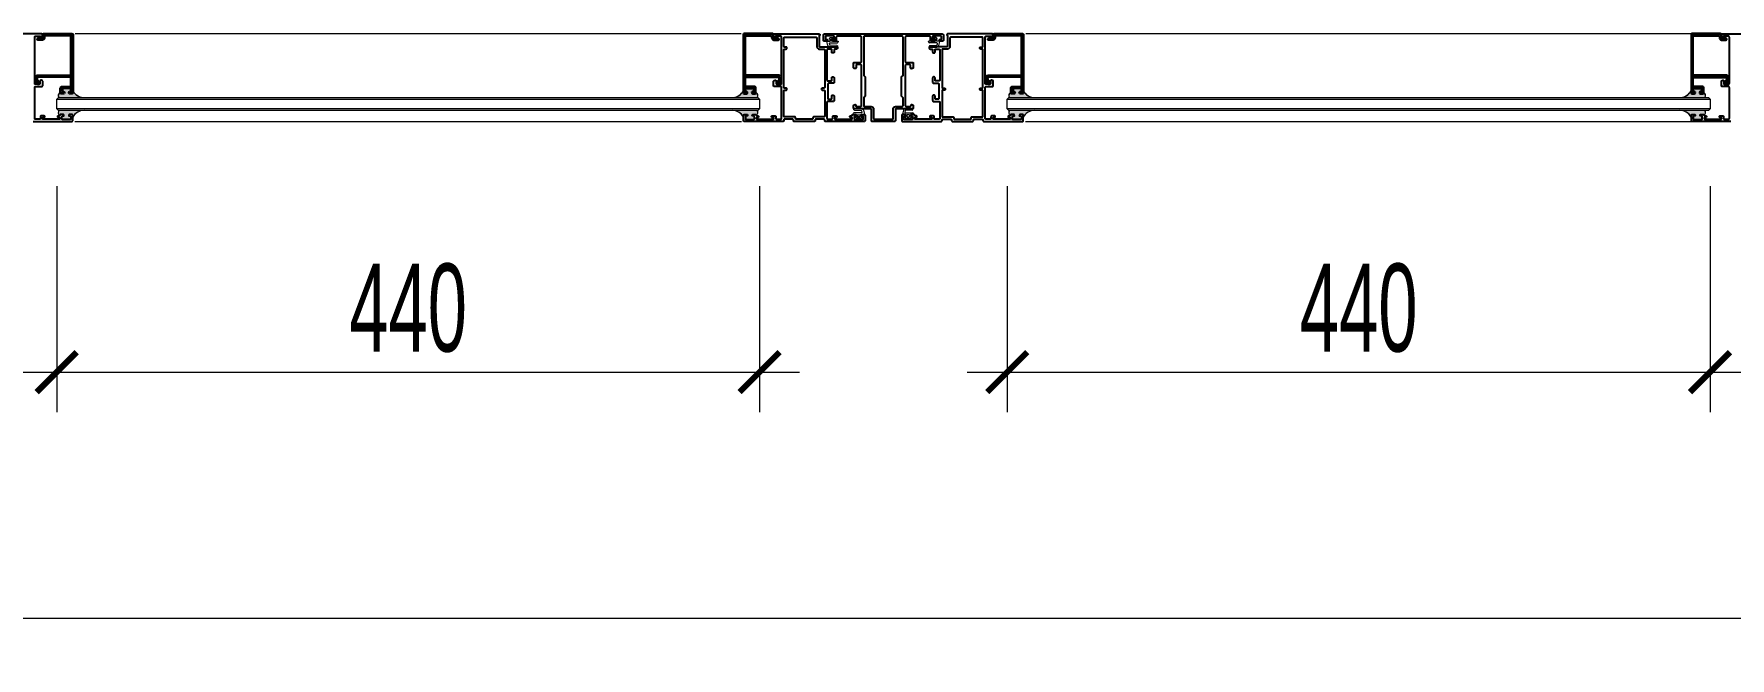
# Model space of a CAD drawing. Header units: millimetres. Extents: x 1336014 to 2939047, y -333549 to -60566.
# Drawn here: x 1458637 to 1459698, y -217926 to -217535 of the extents above; entities that cross this region are included whole.
import ezdxf

# ---------------------------------------------------------------- set-up
doc = ezdxf.new("R2010")
doc.units = ezdxf.units.MM
doc.header["$MEASUREMENT"] = 0
doc.linetypes.add('HIDDEN', pattern=[0.375, 0.25, -0.125])
for name, color, linetype, lineweight in [('01.Cut', 255, 'Continuous', 35), ('08.Dim', 156, 'Continuous', 15), ('KT KHUNG BAO', 96, 'Continuous', 9), ('kính', 54, 'Continuous', 9), ('Ron', 15, 'Continuous', 9), ('silicon', 211, 'Continuous', 9), ('Đường gióng', 251, 'Continuous', 9)]:
    doc.layers.add(name, color=color, linetype=linetype, lineweight=lineweight)
doc.layers.add('1', color=4, linetype='Continuous')
doc.styles.add('TT5_Text Dim', font='hoatbif.shx', dxfattribs={"width": 0.6})
doc.dimstyles.new('TT5_Dim 1-25', dxfattribs={"dimscale": 25, "dimtxt": 2.2, "dimasz": 1, "dimexe": 1, "dimexo": 0, "dimgap": 0.5, "dimtad": 1, "dimdec": 0, "dimzin": 0, "dimdsep": 46, "dimtxsty": 'TT5_Text Dim', "dimblk": 'ARCHTICK', "dimcen": 0, "dimdle": 1, "dimclrd": 256, "dimclre": 256, "dimclrt": 1, "dimadec": 0, "dimazin": 0, "dimtfac": 0.015, "dimtdec": 0, "dimtix": 1, "dimtmove": 2, "dimatfit": 3, "dimldrblk": 'DOT', "dimfxl": 1, "dimtolj": 1, "dimtzin": 0, "dimlwd": -1, "dimlwe": -1, "dimarcsym": 1})

# ---------------------------------------------------------------- blocks, each defined once
blk = doc.blocks.new('gioang')
at = {"layer": 'Ron'}
for p, q in [((-0.9, 3.3), (-0.9, 3.6)), ((0.8, 3.8), (-0.7, 3.8)), ((4.1, 2.8), (-0.4, 2.8)), ((0, 0), (4.2, 0.1)), ((0.6, 5.3), (1, 5.9)), ((0.8, 5), (0.7, 5)), ((1, 4), (1, 4.8)), ((1.6, 4.1), (1.6, 5)), ((3.2, 5.2), (1.8, 5.2)), ((3.4, 4.1), (3.4, 5)), ((4.5, 5.3), (4.1, 5.9)), ((4.4, 1.6), (4.6, 2.2)), ((5.5, 1.1), (6.1, 3.5))]:
    blk.add_line(p, q, dxfattribs=at)
for points in [[(-0.1, 1), (4, 1.2)], [(1.8, 3.9), (3.2, 3.9)]]:
    blk.add_lwpolyline(points, dxfattribs=at)
for points in [[(4.1, 5.9, 0.248897), (3.9, 6), (1.1, 6, 0.248897), (1, 5.9)], [(6.1, 3.5, 0.527023), (5.9, 3.8), (4.2, 3.8, -0.414214), (4, 4), (4, 4.8, -0.414214), (4.2, 5), (4.3, 5, 0.601413), (4.5, 5.3)]]:
    blk.add_lwpolyline(points, format="xyb", dxfattribs=at)
for centre, radius, start, end in [((-0.7, 3.6), 0.2, 90, 180), ((-0.4, 3.3), 0.5, 180, 270), ((0, 0.5), 0.5, 96.819, 274.7291), ((0.7, 5.2), 0.2, 145.907, 270), ((0.8, 4.8), 0.2, 0, 90), ((0.8, 4), 0.2, 270, 0), ((1.8, 5), 0.2, 90, 180), ((1.8, 4.1), 0.2, 180, 269.9998), ((3.2, 5), 0.2, 0, 90), ((3.2, 4.1), 0.2, 269.9998, 0), ((4, 1.7), 0.5, 272.9056, 347.163), ((4.1, 2.3), 0.5, 347.163, 90), ((4.1, 1.6), 1.5, 271.4321, 340.571)]:
    blk.add_arc(centre, radius, start, end, dxfattribs=at)
blk = doc.blocks.new('_ARCHTICK')
at = {"const_width": 0.15}
blk.add_lwpolyline([(-0.5, -0.5), (0.5, 0.5)], dxfattribs=at)
blk = doc.blocks.new('*D2105')
at = {"layer": '08.Dim', "ltscale": 200, "transparency": 16777216}
for p, q in [((1458650.9, -217630.2), (1458650.9, -217771.6)), ((1459090.5, -217630.2), (1459090.5, -217771.6)), ((1458625.9, -217746.6), (1459115.5, -217746.6))]:
    blk.add_line(p, q, dxfattribs=at)
at = {"layer": 'Defpoints', "color": 0, "ltscale": 200, "transparency": 16777216}
for p in [(1458650.9, -217630.2), (1459090.5, -217630.2), (1459090.5, -217746.6)]:
    blk.add_point(p, dxfattribs=at)
at = {"layer": '08.Dim', "ltscale": 200, "transparency": 16777216, "xscale": 25, "yscale": 25, "zscale": 25, "rotation": 180}
blk.add_blockref('_ARCHTICK', (1458650.9, -217746.6), dxfattribs=at)
at = {"layer": '08.Dim', "ltscale": 200, "transparency": 16777216, "xscale": 25, "yscale": 25, "zscale": 25}
blk.add_blockref('_ARCHTICK', (1459090.5, -217746.6), dxfattribs=at)
at = {"layer": '08.Dim', "color": 1, "ltscale": 200, "transparency": 16777216, "insert": (1458870.7, -217706.6), "char_height": 55, "attachment_point": 5, "style": 'TT5_Text Dim'}
blk.add_mtext('\\A1;440', dxfattribs=at)
blk = doc.blocks.new('_DOT')
blk.add_line((-0.5, 0), (-1, 0))
at = {"const_width": 0.5}
blk.add_lwpolyline([(-0.25, 0, 1), (0.25, 0, 1)], format="xyb", close=True, dxfattribs=at)
blk = doc.blocks.new('*D2106')
at = {"layer": '08.Dim', "ltscale": 200, "transparency": 16777216}
for p, q in [((1459245.5, -217630.2), (1459245.5, -217771.6)), ((1459685.1, -217630.2), (1459685.1, -217771.6)), ((1459220.5, -217746.6), (1459710.1, -217746.6))]:
    blk.add_line(p, q, dxfattribs=at)
at = {"layer": 'Defpoints', "color": 0, "ltscale": 200, "transparency": 16777216}
for p in [(1459245.5, -217630.2), (1459685.1, -217630.2), (1459685.1, -217746.6)]:
    blk.add_point(p, dxfattribs=at)
at = {"layer": '08.Dim', "ltscale": 200, "transparency": 16777216, "xscale": 25, "yscale": 25, "zscale": 25, "rotation": 180}
blk.add_blockref('_ARCHTICK', (1459245.5, -217746.6), dxfattribs=at)
at = {"layer": '08.Dim', "ltscale": 200, "transparency": 16777216, "xscale": 25, "yscale": 25, "zscale": 25}
blk.add_blockref('_ARCHTICK', (1459685.1, -217746.6), dxfattribs=at)
at = {"layer": '08.Dim', "color": 1, "ltscale": 200, "transparency": 16777216, "insert": (1459465.3, -217706.6), "char_height": 55, "attachment_point": 5, "style": 'TT5_Text Dim'}
blk.add_mtext('\\A1;440', dxfattribs=at)
blk = doc.blocks.new('*D2116')
at = {"layer": '08.Dim', "ltscale": 200, "transparency": 16777216}
for p, q in [((1457373.4, -217630.2), (1457373.4, -217925.6)), ((1459773.4, -217630.2), (1459773.4, -217925.6)), ((1457348.4, -217900.6), (1459798.4, -217900.6))]:
    blk.add_line(p, q, dxfattribs=at)
at = {"layer": 'Defpoints', "color": 0, "ltscale": 200, "transparency": 16777216}
for p in [(1457373.4, -217630.2), (1459773.4, -217630.2), (1459773.4, -217900.6)]:
    blk.add_point(p, dxfattribs=at)
at = {"layer": '08.Dim', "ltscale": 200, "transparency": 16777216, "xscale": 25, "yscale": 25, "zscale": 25, "rotation": 180}
blk.add_blockref('_ARCHTICK', (1457373.4, -217900.6), dxfattribs=at)
at = {"layer": '08.Dim', "ltscale": 200, "transparency": 16777216, "xscale": 25, "yscale": 25, "zscale": 25}
blk.add_blockref('_ARCHTICK', (1459773.4, -217900.6), dxfattribs=at)
at = {"layer": '08.Dim', "color": 1, "ltscale": 200, "transparency": 16777216, "insert": (1458573.4, -217860.6), "char_height": 55, "attachment_point": 5, "style": 'TT5_Text Dim'}
blk.add_mtext('\\A1;2400', dxfattribs=at)

msp = doc.modelspace()

# ---------------------------------------------------------------- hatches: boundary and pattern name
at = {"layer": 'Đường gióng'}
for points in [[(1458663.9, -217573.6, 0.10198), (1458667.3, -217574.8), (1458652.3, -217574.8, -0.235459), (1458652, -217573, -0.252466), (1458653.3, -217571.6), (1458653.3, -217571.8, 0.414214), (1458653.8, -217572.3), (1458655, -217572.3, 0.339454), (1458655.5, -217571.9), (1458655.6, -217571.5, 0.493145), (1458655.4, -217571.3), (1458654.8, -217571.3, -0.414214), (1458654.3, -217570.8), (1458654.3, -217569.5, -0.414214), (1458654.8, -217569), (1458659.4, -217569, -0.414214), (1458659.9, -217569.5), (1458659.9, -217570.8, -0.414214), (1458659.4, -217571.3), (1458658.8, -217571.3, 0.493145), (1458658.6, -217571.5), (1458658.7, -217571.9, 0.339454), (1458659.2, -217572.3), (1458660.4, -217572.3, 0.414214), (1458660.9, -217571.8), (1458660.9, -217570.6, 0.124876)], [(1459077.5, -217573.6, -0.10198), (1459074.1, -217574.8), (1459089, -217574.8, 0.235459), (1459089.4, -217573, 0.252466), (1459088.1, -217571.6), (1459088.1, -217571.8, -0.414214), (1459087.6, -217572.3), (1459086.4, -217572.3, -0.339454), (1459085.9, -217571.9), (1459085.8, -217571.5, -0.493145), (1459086, -217571.3), (1459086.6, -217571.3, 0.414214), (1459087.1, -217570.8), (1459087.1, -217569.5, 0.414214), (1459086.6, -217569), (1459082, -217569, 0.414214), (1459081.5, -217569.5), (1459081.5, -217570.8, 0.414214), (1459082, -217571.3), (1459082.6, -217571.3, -0.493145), (1459082.8, -217571.5), (1459082.7, -217571.9, -0.339454), (1459082.2, -217572.3), (1459081, -217572.3, -0.414214), (1459080.5, -217571.8), (1459080.5, -217570.6, -0.124876)], [(1459258.5, -217573.6, 0.10198), (1459261.9, -217574.8), (1459246.9, -217574.8, -0.235459), (1459246.6, -217573, -0.252466), (1459247.9, -217571.6), (1459247.9, -217571.8, 0.414214), (1459248.4, -217572.3), (1459249.6, -217572.3, 0.339454), (1459250.1, -217571.9), (1459250.2, -217571.5, 0.493145), (1459250, -217571.3), (1459249.4, -217571.3, -0.414214), (1459248.9, -217570.8), (1459248.9, -217569.5, -0.414214), (1459249.4, -217569), (1459254, -217569, -0.414214), (1459254.5, -217569.5), (1459254.5, -217570.8, -0.414214), (1459254, -217571.3), (1459253.4, -217571.3, 0.493145), (1459253.2, -217571.5), (1459253.3, -217571.9, 0.339454), (1459253.8, -217572.3), (1459255, -217572.3, 0.414214), (1459255.5, -217571.8), (1459255.5, -217570.6, 0.124876)], [(1459670.3, -217573.6, -0.10198), (1459666.9, -217574.8), (1459681.8, -217574.8, 0.235459), (1459682.2, -217573, 0.252466), (1459680.9, -217571.6), (1459680.9, -217571.8, -0.414214), (1459680.4, -217572.3), (1459679.2, -217572.3, -0.339454), (1459678.7, -217571.9), (1459678.6, -217571.5, -0.493145), (1459678.8, -217571.3), (1459679.4, -217571.3, 0.414214), (1459679.9, -217570.8), (1459679.9, -217569.5, 0.414214), (1459679.4, -217569), (1459674.8, -217569, 0.414214), (1459674.3, -217569.5), (1459674.3, -217570.8, 0.414214), (1459674.8, -217571.3), (1459675.4, -217571.3, -0.493145), (1459675.6, -217571.5), (1459675.5, -217571.9, -0.339454), (1459675, -217572.3), (1459673.8, -217572.3, -0.414214), (1459673.3, -217571.8), (1459673.3, -217570.6, -0.124876)], [(1458658.3, -217586.3), (1458659.2, -217586.3, -0.414214), (1458659.7, -217586.8), (1458659.7, -217588.1, -0.414214), (1458659.2, -217588.6), (1458654.6, -217588.6, -0.414214), (1458654.1, -217588.1), (1458654.1, -217586.8, -0.414214), (1458654.6, -217586.3), (1458655.4, -217586.3), (1458655.2, -217585.3), (1458652.3, -217585.3, -0.347773), (1458652.3, -217582.8), (1458668, -217582.8, 0.252972), (1458660.9, -217587), (1458660.9, -217585.3), (1458658.6, -217585.3)], [(1459080.5, -217587), (1459080.5, -217585.8, -0.414214), (1459081, -217585.3), (1459082.4, -217585.3, -0.339454), (1459082.9, -217585.7), (1459083, -217586.1, -0.493145), (1459082.8, -217586.3), (1459082.2, -217586.3, 0.414214), (1459081.7, -217586.8), (1459081.7, -217588.1, 0.414214), (1459082.2, -217588.6), (1459086.8, -217588.6, 0.414214), (1459087.3, -217588.1), (1459087.3, -217586.8, 0.414214), (1459086.8, -217586.3), (1459086.2, -217586.3, -0.493145), (1459086, -217586.1), (1459086.1, -217585.7, -0.339454), (1459086.6, -217585.3), (1459088, -217585.3, -0.406996), (1459088.5, -217585.8, 0.452226), (1459089, -217582.8), (1459073.4, -217582.8, -0.253001)], [(1459252.9, -217586.3), (1459253.8, -217586.3, -0.414214), (1459254.3, -217586.8), (1459254.3, -217588.1, -0.414214), (1459253.8, -217588.6), (1459249.2, -217588.6, -0.414214), (1459248.7, -217588.1), (1459248.7, -217586.8, -0.414214), (1459249.2, -217586.3), (1459250, -217586.3), (1459249.8, -217585.3), (1459246.9, -217585.3, -0.347773), (1459246.9, -217582.8), (1459262.6, -217582.8, 0.252972), (1459255.5, -217587), (1459255.5, -217585.3), (1459253.2, -217585.3)], [(1459673.3, -217587), (1459673.3, -217585.8, -0.414214), (1459673.8, -217585.3), (1459675.2, -217585.3, -0.339454), (1459675.7, -217585.7), (1459675.8, -217586.1, -0.493145), (1459675.6, -217586.3), (1459675, -217586.3, 0.414214), (1459674.5, -217586.8), (1459674.5, -217588.1, 0.414214), (1459675, -217588.6), (1459679.6, -217588.6, 0.414214), (1459680.1, -217588.1), (1459680.1, -217586.8, 0.414214), (1459679.6, -217586.3), (1459679, -217586.3, -0.493145), (1459678.8, -217586.1), (1459678.9, -217585.7, -0.339454), (1459679.4, -217585.3), (1459680.8, -217585.3, -0.406996), (1459681.3, -217585.8, 0.452226), (1459681.8, -217582.8), (1459666.2, -217582.8, -0.253001)]]:
    msp.add_hatch(color=256, dxfattribs=at).paths.add_polyline_path(points)

# ---------------------------------------------------------------- linework, layer by layer
at = {"layer": '01.Cut'}
for points in [[(1458643.6, -217536, 0.414214), (1458643.1, -217536.5), (1458643.1, -217537.2, -0.414214), (1458641.6, -217538.7), (1458639.2, -217538.7, -0.668179), (1458639, -217538.1), (1458639.7, -217537.4, -0.339454), (1458640.3, -217537.3), (1458640.8, -217537.6, 0.131652), (1458641, -217537.7), (1458641.6, -217537.7, 0.414214), (1458642.1, -217537.2), (1458642.1, -217535.5, -0.414214), (1458642.6, -217535), (1458660.6, -217535, -0.414214), (1458660.9, -217535.3), (1458660.9, -217571.8, -0.414214), (1458660.4, -217572.3), (1458659.2, -217572.3, -0.339454), (1458658.7, -217571.9), (1458658.6, -217571.5, -0.493145), (1458658.8, -217571.3), (1458659.4, -217571.3, 0.414214), (1458659.9, -217570.8), (1458659.9, -217569.5, 0.414214), (1458659.4, -217569), (1458654.8, -217569, 0.414214), (1458654.3, -217569.5), (1458654.3, -217570.8, 0.414214), (1458654.8, -217571.3), (1458655.4, -217571.3, -0.493145), (1458655.6, -217571.5), (1458655.5, -217571.9, -0.339454), (1458655, -217572.3), (1458653.8, -217572.3, -0.414214), (1458653.3, -217571.8), (1458653.3, -217569, -0.414214), (1458654.3, -217568), (1458659.4, -217568, 0.414214), (1458659.9, -217567.5), (1458659.9, -217562.4, 0.414214), (1458659.4, -217561.9), (1458639.4, -217561.9, 0.57735), (1458638.5, -217563.4), (1458639.3, -217564.8, 0.213422), (1458639.7, -217565.1, -0.40704), (1458640.2, -217565.9, -0.697588), (1458638.9, -217566.1), (1458637.6, -217563.9, -0.57735), (1458639.4, -217560.9), (1458659.4, -217560.9, 0.414214), (1458659.9, -217560.4), (1458659.9, -217536.5, 0.414214), (1458659.4, -217536)], [(1459097.8, -217536, -0.414214), (1459098.3, -217536.5), (1459098.3, -217537.2, 0.414214), (1459099.8, -217538.7), (1459102.2, -217538.7, 0.668179), (1459102.4, -217538.1), (1459101.6, -217537.4, 0.339454), (1459101, -217537.3), (1459100.5, -217537.6, -0.131652), (1459100.4, -217537.7), (1459099.8, -217537.7, -0.414214), (1459099.3, -217537.2), (1459099.3, -217535.5, 0.414214), (1459098.8, -217535), (1459080.8, -217535, 0.414214), (1459080.5, -217535.3), (1459080.5, -217571.8, 0.414214), (1459081, -217572.3), (1459082.2, -217572.3, 0.339454), (1459082.7, -217571.9), (1459082.8, -217571.5, 0.493145), (1459082.6, -217571.3), (1459082, -217571.3, -0.414214), (1459081.5, -217570.8), (1459081.5, -217569.5, -0.414214), (1459082, -217569), (1459086.6, -217569, -0.414214), (1459087.1, -217569.5), (1459087.1, -217570.8, -0.414214), (1459086.6, -217571.3), (1459086, -217571.3, 0.493145), (1459085.8, -217571.5), (1459085.9, -217571.9, 0.339454), (1459086.4, -217572.3), (1459087.6, -217572.3, 0.414214), (1459088.1, -217571.8), (1459088.1, -217569, 0.414214), (1459087.1, -217568), (1459082, -217568, -0.414214), (1459081.5, -217567.5), (1459081.5, -217562.4, -0.414214), (1459082, -217561.9), (1459102, -217561.9, -0.57735), (1459102.8, -217563.4), (1459102, -217564.8, -0.213422), (1459101.7, -217565.1, 0.40704), (1459101.1, -217565.9, 0.697588), (1459102.4, -217566.1), (1459103.7, -217563.9, 0.57735), (1459102, -217560.9), (1459082, -217560.9, -0.414214), (1459081.5, -217560.4), (1459081.5, -217536.5, -0.414214), (1459082, -217536)], [(1459238.2, -217536, 0.414214), (1459237.7, -217536.5), (1459237.7, -217537.2, -0.414214), (1459236.2, -217538.7), (1459233.8, -217538.7, -0.668179), (1459233.6, -217538.1), (1459234.3, -217537.4, -0.339454), (1459234.9, -217537.3), (1459235.4, -217537.6, 0.131652), (1459235.6, -217537.7), (1459236.2, -217537.7, 0.414214), (1459236.7, -217537.2), (1459236.7, -217535.5, -0.414214), (1459237.2, -217535), (1459255.2, -217535, -0.414214), (1459255.5, -217535.3), (1459255.5, -217571.8, -0.414214), (1459255, -217572.3), (1459253.8, -217572.3, -0.339454), (1459253.3, -217571.9), (1459253.2, -217571.5, -0.493145), (1459253.4, -217571.3), (1459254, -217571.3, 0.414214), (1459254.5, -217570.8), (1459254.5, -217569.5, 0.414214), (1459254, -217569), (1459249.4, -217569, 0.414214), (1459248.9, -217569.5), (1459248.9, -217570.8, 0.414214), (1459249.4, -217571.3), (1459250, -217571.3, -0.493145), (1459250.2, -217571.5), (1459250.1, -217571.9, -0.339454), (1459249.6, -217572.3), (1459248.4, -217572.3, -0.414214), (1459247.9, -217571.8), (1459247.9, -217569, -0.414214), (1459248.9, -217568), (1459254, -217568, 0.414214), (1459254.5, -217567.5), (1459254.5, -217562.4, 0.414214), (1459254, -217561.9), (1459234, -217561.9, 0.57735), (1459233.1, -217563.4), (1459233.9, -217564.8, 0.213422), (1459234.3, -217565.1, -0.40704), (1459234.8, -217565.9, -0.697588), (1459233.5, -217566.1), (1459232.2, -217563.9, -0.57735), (1459234, -217560.9), (1459254, -217560.9, 0.414214), (1459254.5, -217560.4), (1459254.5, -217536.5, 0.414214), (1459254, -217536)], [(1459690.7, -217536, -0.414214), (1459691.2, -217536.5), (1459691.2, -217537.2, 0.414214), (1459692.7, -217538.7), (1459695.1, -217538.7, 0.668179), (1459695.3, -217538.2), (1459694.5, -217537.5, 0.339454), (1459693.9, -217537.4), (1459693.4, -217537.7, -0.131652), (1459693.3, -217537.7), (1459692.7, -217537.7, -0.414214), (1459692.2, -217537.2), (1459692.2, -217535.5, 0.414214), (1459691.7, -217535), (1459673.7, -217535, 0.414214), (1459673.4, -217535.3), (1459673.4, -217571.8, 0.414214), (1459673.9, -217572.3), (1459675.1, -217572.3, 0.339454), (1459675.6, -217572), (1459675.7, -217571.6, 0.493145), (1459675.5, -217571.3), (1459674.9, -217571.3, -0.414214), (1459674.4, -217570.8), (1459674.4, -217569.5, -0.414214), (1459674.9, -217569), (1459679.5, -217569, -0.414214), (1459680, -217569.5), (1459680, -217570.8, -0.414214), (1459679.5, -217571.3), (1459678.9, -217571.3, 0.493145), (1459678.7, -217571.6), (1459678.8, -217572, 0.339454), (1459679.3, -217572.3), (1459680.5, -217572.3, 0.414214), (1459681, -217571.8), (1459681, -217569, 0.414214), (1459680, -217568), (1459674.9, -217568, -0.414214), (1459674.4, -217567.5), (1459674.4, -217562.5, -0.414214), (1459674.9, -217562), (1459694.9, -217562, -0.57735), (1459695.7, -217563.5), (1459694.9, -217564.9, -0.213422), (1459694.6, -217565.1, 0.40704), (1459694, -217566, 0.697588), (1459695.3, -217566.2), (1459696.6, -217564, 0.57735), (1459694.9, -217561), (1459674.9, -217561, -0.414214), (1459674.4, -217560.5), (1459674.4, -217536.5, -0.414214), (1459674.9, -217536)]]:
    msp.add_lwpolyline(points, format="xyb", close=True, dxfattribs=at)
at = {"layer": '1'}
for points in [[(1458636.2, -217589.8), (1458660.4, -217589.8, 0.414214), (1458660.9, -217589.3), (1458660.9, -217585.8, 0.414214), (1458660.4, -217585.3), (1458659, -217585.3, 0.339454), (1458658.5, -217585.7), (1458658.4, -217586.1, 0.493145), (1458658.6, -217586.3), (1458659.2, -217586.3, -0.414214), (1458659.7, -217586.8), (1458659.7, -217588.1, -0.414214), (1458659.2, -217588.6), (1458654.6, -217588.6, -0.414214), (1458654.1, -217588.1), (1458654.1, -217586.8, -0.414214), (1458654.6, -217586.3), (1458655.2, -217586.3, 0.493145), (1458655.4, -217586.1), (1458655.3, -217585.7, 0.339454), (1458654.8, -217585.3), (1458653.4, -217585.3, 0.414214), (1458652.9, -217585.8), (1458652.9, -217585.9, -0.414214), (1458652.6, -217586.2), (1458651.9, -217586.2, 0.414214), (1458651.4, -217586.7), (1458651.4, -217586.7, 0.414214), (1458651.9, -217587.2), (1458652.4, -217587.2, -0.414214), (1458652.9, -217587.7), (1458652.9, -217587.9, -0.414214), (1458652.4, -217588.4), (1458642.4, -217588.4, -0.414214), (1458641.9, -217587.9), (1458641.9, -217587.7, -0.414214), (1458642.4, -217587.2), (1458642.9, -217587.2, 0.414214), (1458643.4, -217586.7), (1458643.4, -217586.7, 0.414214), (1458642.9, -217586.2), (1458641.2, -217586.2, 0.414214), (1458640.7, -217586.7), (1458640.7, -217587.9, -0.414214), (1458640.2, -217588.4), (1458637.6, -217588.4, -0.414214), (1458637.1, -217587.9), (1458637.1, -217568.4, -0.414214), (1458637.6, -217567.9), (1458641.6, -217567.9, 0.414214), (1458642.1, -217567.4), (1458642.1, -217564.6, 0.339454), (1458641.7, -217564.1), (1458641.1, -217564, 0.493145), (1458640.4, -217564.4), (1458640.4, -217566, -0.414214), (1458639.9, -217566.5), (1458637.6, -217566.5, -0.414214), (1458637.1, -217566), (1458637.1, -217536.9, -0.414214), (1458637.6, -217536.4), (1458640.6, -217536.4, -0.414214), (1458641.1, -217536.9), (1458641.1, -217537.3, 0.493145), (1458641.5, -217537.6), (1458641.7, -217537.6, 0.339454), (1458642.1, -217537.1), (1458642.1, -217535.5, 0.414214), (1458641.6, -217535), (1458613.6, -217535, 0.414214)], [(1459698.1, -217589.8), (1459673.9, -217589.8, -0.414214), (1459673.4, -217589.3), (1459673.4, -217585.8, -0.414214), (1459673.9, -217585.3), (1459675.3, -217585.3, -0.339454), (1459675.8, -217585.7), (1459675.9, -217586.1, -0.493145), (1459675.7, -217586.3), (1459675.1, -217586.3, 0.414214), (1459674.6, -217586.8), (1459674.6, -217588.1, 0.414214), (1459675.1, -217588.6), (1459679.7, -217588.6, 0.414214), (1459680.2, -217588.1), (1459680.2, -217586.8, 0.414214), (1459679.7, -217586.3), (1459679.1, -217586.3, -0.493145), (1459678.9, -217586.1), (1459679, -217585.7, -0.339454), (1459679.5, -217585.3), (1459680.9, -217585.3, -0.414214), (1459681.4, -217585.8), (1459681.4, -217585.9, 0.414214), (1459681.7, -217586.2), (1459682.4, -217586.2, -0.414214), (1459682.9, -217586.7), (1459682.9, -217586.7, -0.414214), (1459682.4, -217587.2), (1459681.9, -217587.2, 0.414214), (1459681.4, -217587.7), (1459681.4, -217587.9, 0.414214), (1459681.9, -217588.4), (1459691.9, -217588.4, 0.414214), (1459692.4, -217587.9), (1459692.4, -217587.7, 0.414214), (1459691.9, -217587.2), (1459691.4, -217587.2, -0.414214), (1459690.9, -217586.7), (1459690.9, -217586.7, -0.414214), (1459691.4, -217586.2), (1459693.1, -217586.2, -0.414214), (1459693.6, -217586.7), (1459693.6, -217587.9, 0.414214), (1459694.1, -217588.4), (1459696.7, -217588.4, 0.414214), (1459697.2, -217587.9), (1459697.2, -217568.4, 0.414214), (1459696.7, -217567.9), (1459692.7, -217567.9, -0.414214), (1459692.2, -217567.4), (1459692.2, -217564.6, -0.339454), (1459692.6, -217564.1), (1459693.2, -217564, -0.493145), (1459693.8, -217564.4), (1459693.8, -217566, 0.414214), (1459694.3, -217566.5), (1459696.7, -217566.5, 0.414214), (1459697.2, -217566), (1459697.2, -217536.9, 0.414214), (1459696.7, -217536.4), (1459693.7, -217536.4, 0.414214), (1459693.2, -217536.9), (1459693.2, -217537.3, -0.493145), (1459692.8, -217537.6), (1459692.6, -217537.6, -0.339454), (1459692.2, -217537.1), (1459692.2, -217535.5, -0.414214), (1459692.7, -217535), (1459720.7, -217535, -0.414214)]]:
    msp.add_lwpolyline(points, format="xyb", dxfattribs=at)
for points in [[(1459148.5, -217587.9), (1459148.5, -217587.7, 0.414214), (1459148, -217587.2), (1459147.5, -217587.2, -0.414214), (1459147, -217586.7), (1459147, -217586.7, -0.414214), (1459147.5, -217586.2), (1459148.2, -217586.2, 0.414214), (1459148.5, -217585.9), (1459148.5, -217585.8, -0.414214), (1459149, -217585.3), (1459150.4, -217585.3, -0.339454), (1459150.9, -217585.7), (1459151, -217586.1, -0.493145), (1459150.8, -217586.3), (1459150.2, -217586.3, 0.414214), (1459149.7, -217586.8), (1459149.7, -217588.1, 0.414214), (1459150.2, -217588.6), (1459154.8, -217588.6, 0.414214), (1459155.3, -217588.1), (1459155.3, -217586.8, 0.414214), (1459154.8, -217586.3), (1459154.2, -217586.3, -0.493145), (1459154, -217586.1), (1459154.1, -217585.7, -0.339454), (1459154.6, -217585.3), (1459156, -217585.3, -0.414214), (1459156.5, -217585.8), (1459156.5, -217589.3, -0.414214), (1459156, -217589.8), (1459131.8, -217589.8, -0.414214), (1459131.3, -217589.3), (1459131.3, -217588.8, 0.414214), (1459130.8, -217588.3), (1459125.8, -217588.3, 0.414214), (1459125.3, -217588.8), (1459125.3, -217589.3, -0.414214), (1459124.8, -217589.8), (1459112.2, -217589.8, -0.414214), (1459111.7, -217589.3), (1459111.7, -217588.8, 0.414214), (1459111.2, -217588.3), (1459106.2, -217588.3, 0.414214), (1459105.7, -217588.8), (1459105.7, -217589.3, -0.414214), (1459105.2, -217589.8), (1459081, -217589.8, -0.414214), (1459080.5, -217589.3), (1459080.5, -217585.8, -0.414214), (1459081, -217585.3), (1459082.4, -217585.3, -0.339454), (1459082.9, -217585.7), (1459083, -217586.1, -0.493145), (1459082.8, -217586.3), (1459082.2, -217586.3, 0.414214), (1459081.7, -217586.8), (1459081.7, -217588.1, 0.414214), (1459082.2, -217588.6), (1459086.8, -217588.6, 0.414214), (1459087.3, -217588.1), (1459087.3, -217586.8, 0.414214), (1459086.8, -217586.3), (1459086.2, -217586.3, -0.493145), (1459086, -217586.1), (1459086.1, -217585.7, -0.339454), (1459086.6, -217585.3), (1459088, -217585.3, -0.414214), (1459088.5, -217585.8), (1459088.5, -217585.9, 0.414214), (1459088.8, -217586.2), (1459089.5, -217586.2, -0.414214), (1459090, -217586.7), (1459090, -217586.7, -0.414214), (1459089.5, -217587.2), (1459089, -217587.2, 0.414214), (1459088.5, -217587.7), (1459088.5, -217587.9, 0.414214), (1459089, -217588.4), (1459099, -217588.4, 0.414214), (1459099.5, -217587.9), (1459099.5, -217587.7, 0.414214), (1459099, -217587.2), (1459098.5, -217587.2, -0.414214), (1459098, -217586.7), (1459098, -217586.7, -0.414214), (1459098.5, -217586.2), (1459100.2, -217586.2, -0.414214), (1459100.7, -217586.7), (1459100.7, -217587.9, 0.414214), (1459101.2, -217588.4), (1459103.8, -217588.4, 0.414214), (1459104.3, -217587.9), (1459104.3, -217568.4, 0.414214), (1459103.8, -217567.9), (1459099.8, -217567.9, -0.414214), (1459099.3, -217567.4), (1459099.3, -217564.6, -0.339454), (1459099.7, -217564.1), (1459100.3, -217564, -0.493145), (1459100.9, -217564.4), (1459100.9, -217566, 0.414214), (1459101.4, -217566.5), (1459103.8, -217566.5, 0.414214), (1459104.3, -217566), (1459104.3, -217536.9, 0.414214), (1459103.8, -217536.4), (1459100.8, -217536.4, 0.414214), (1459100.3, -217536.9), (1459100.3, -217537.3, -0.493145), (1459099.9, -217537.6), (1459099.7, -217537.6, -0.339454), (1459099.3, -217537.1), (1459099.3, -217535.5, -0.414214), (1459099.8, -217535), (1459127.8, -217535, -0.414214), (1459128.3, -217535.5, -0.414214), (1459127.8, -217536), (1459127.8, -217542.5, 0.414214), (1459128.3, -217543), (1459138.8, -217543, -0.414214), (1459139.3, -217543.5), (1459139.3, -217543.9, -0.414214), (1459138.8, -217544.4), (1459137.7, -217544.4, 0.414214), (1459137.2, -217544.9), (1459137.2, -217546.4, -0.414214), (1459136.7, -217546.9), (1459136.2, -217546.9, -0.414214), (1459135.7, -217546.4), (1459135.7, -217544.9, 0.414214), (1459135.2, -217544.4), (1459133.2, -217544.4, 0.414214), (1459132.7, -217544.9), (1459132.7, -217563.9, 0.414214), (1459133.2, -217564.4), (1459135.2, -217564.4, 0.414214), (1459135.7, -217563.9), (1459135.7, -217562.4, -0.414214), (1459136.2, -217561.9), (1459136.7, -217561.9, -0.414214), (1459137.2, -217562.4), (1459137.2, -217565.3, -0.414214), (1459136.7, -217565.8), (1459133.8, -217565.8, 0.414214), (1459133.3, -217566.3), (1459133.3, -217575.3, 0.414214), (1459133.8, -217575.8), (1459135.2, -217575.8, 0.414214), (1459135.7, -217575.3), (1459135.7, -217573.8, -0.414214), (1459136.2, -217573.3), (1459136.7, -217573.3, -0.414214), (1459137.2, -217573.8), (1459137.2, -217576.7, -0.414214), (1459136.7, -217577.2), (1459133.2, -217577.2, 0.414214), (1459132.7, -217577.7), (1459132.7, -217587.9, 0.414214), (1459133.2, -217588.4), (1459135.8, -217588.4, 0.414214), (1459136.3, -217587.9), (1459136.3, -217586.7, -0.414214), (1459136.8, -217586.2), (1459138.5, -217586.2, -0.414214), (1459139, -217586.7), (1459139, -217586.7, -0.414214), (1459138.5, -217587.2), (1459138, -217587.2, 0.414214), (1459137.5, -217587.7), (1459137.5, -217587.9, 0.414214), (1459138, -217588.4), (1459148, -217588.4, 0.414214)], [(1459168, -217535), (1459205, -217535, -0.414214), (1459205.5, -217535.5), (1459205.5, -217539, -0.414214), (1459205, -217539.5), (1459203.6, -217539.5, -0.339454), (1459203.1, -217539.2), (1459203, -217538.8, -0.493145), (1459203.2, -217538.5), (1459203.8, -217538.5, 0.414214), (1459204.3, -217538), (1459204.3, -217536.7, 0.414214), (1459203.8, -217536.2), (1459199.2, -217536.2, 0.414214), (1459198.7, -217536.7), (1459198.7, -217538, 0.414214), (1459199.2, -217538.5), (1459199.8, -217538.5, -0.493145), (1459200, -217538.8), (1459199.9, -217539.2, -0.339454), (1459199.4, -217539.5), (1459198, -217539.5, -0.414214), (1459197.5, -217539), (1459197.5, -217536.9, 0.414214), (1459197, -217536.4), (1459182.2, -217536.4, 0.414214), (1459181.7, -217536.9), (1459181.7, -217552.3, 0.414214), (1459182.2, -217552.8), (1459186.2, -217552.8, -0.414214), (1459186.7, -217553.3), (1459186.7, -217556.1, -0.339454), (1459186.3, -217556.5), (1459185.7, -217556.7, -0.493145), (1459185, -217556.2), (1459185, -217554.7, 0.414214), (1459184.5, -217554.2), (1459182.2, -217554.2, 0.414214), (1459181.7, -217554.7), (1459181.7, -217579.9, 0.414214), (1459182.2, -217580.4), (1459184.8, -217580.4, 0.414214), (1459185.3, -217579.9), (1459185.3, -217579.5, -0.493145), (1459185.7, -217579.2), (1459186.3, -217579.4, -0.339454), (1459186.7, -217579.9), (1459186.7, -217581.3, -0.414214), (1459186.2, -217581.8), (1459176, -217581.8, 0.414214), (1459175.5, -217582.3), (1459175.5, -217589.3, -0.414214), (1459175, -217589.8), (1459168, -217589.8), (1459161, -217589.8, -0.414214), (1459160.5, -217589.3), (1459160.5, -217582.3, 0.414214), (1459160, -217581.8), (1459149.8, -217581.8, -0.414214), (1459149.3, -217581.3), (1459149.3, -217579.9, -0.339454), (1459149.7, -217579.4), (1459150.3, -217579.2, -0.493145), (1459150.7, -217579.5), (1459150.7, -217579.9, 0.414214), (1459151.2, -217580.4), (1459153.8, -217580.4, 0.414214), (1459154.3, -217579.9), (1459154.3, -217554.7, 0.414214), (1459153.8, -217554.2), (1459151.4, -217554.2, 0.414214), (1459150.9, -217554.7), (1459150.9, -217556.2, -0.493145), (1459150.3, -217556.7), (1459149.7, -217556.5, -0.339454), (1459149.3, -217556.1), (1459149.3, -217553.3, -0.414214), (1459149.8, -217552.8), (1459153.8, -217552.8, 0.414214), (1459154.3, -217552.3), (1459154.3, -217536.9, 0.414214), (1459153.8, -217536.4), (1459139, -217536.4, 0.414214), (1459138.5, -217536.9), (1459138.5, -217539, -0.414214), (1459138, -217539.5), (1459136.6, -217539.5, -0.339454), (1459136.1, -217539.2), (1459136, -217538.8, -0.493145), (1459136.2, -217538.5), (1459136.8, -217538.5, 0.414214), (1459137.3, -217538), (1459137.3, -217536.7, 0.414214), (1459136.8, -217536.2), (1459132.2, -217536.2, 0.414214), (1459131.7, -217536.7), (1459131.7, -217538, 0.414214), (1459132.2, -217538.5), (1459132.8, -217538.5, -0.493145), (1459133, -217538.8), (1459132.9, -217539.2, -0.339454), (1459132.4, -217539.5), (1459131, -217539.5, -0.414214), (1459130.5, -217539), (1459130.5, -217535.5, -0.414214), (1459131, -217535)], [(1459168, -217535), (1459205, -217535, -0.414214), (1459205.5, -217535.5), (1459205.5, -217539, -0.414214), (1459205, -217539.5), (1459203.6, -217539.5, -0.339454), (1459203.1, -217539.2), (1459203, -217538.8, -0.493145), (1459203.2, -217538.5), (1459203.8, -217538.5, 0.414214), (1459204.3, -217538), (1459204.3, -217536.7, 0.414214), (1459203.8, -217536.2), (1459199.2, -217536.2, 0.414214), (1459198.7, -217536.7), (1459198.7, -217538, 0.414214), (1459199.2, -217538.5), (1459199.8, -217538.5, -0.493145), (1459200, -217538.8), (1459199.9, -217539.2, -0.339454), (1459199.4, -217539.5), (1459198, -217539.5, -0.414214), (1459197.5, -217539), (1459197.5, -217536.9, 0.414214), (1459197, -217536.4), (1459182.2, -217536.4, 0.414214), (1459181.7, -217536.9), (1459181.7, -217552.3, 0.414214), (1459182.2, -217552.8), (1459186.2, -217552.8, -0.414214), (1459186.7, -217553.3), (1459186.7, -217556.1, -0.339454), (1459186.3, -217556.5), (1459185.7, -217556.7, -0.493145), (1459185, -217556.2), (1459185, -217554.7, 0.414214), (1459184.5, -217554.2), (1459182.2, -217554.2, 0.414214), (1459181.7, -217554.7), (1459181.7, -217579.9, 0.414214), (1459182.2, -217580.4), (1459184.8, -217580.4, 0.414214), (1459185.3, -217579.9), (1459185.3, -217579.5, -0.493145), (1459185.7, -217579.2), (1459186.3, -217579.4, -0.339454), (1459186.7, -217579.9), (1459186.7, -217581.3, -0.414214), (1459186.2, -217581.8), (1459176, -217581.8, 0.414214), (1459175.5, -217582.3), (1459175.5, -217589.3, -0.414214), (1459175, -217589.8), (1459168, -217589.8), (1459161, -217589.8, -0.414214), (1459160.5, -217589.3), (1459160.5, -217582.3, 0.414214), (1459160, -217581.8), (1459149.8, -217581.8, -0.414214), (1459149.3, -217581.3), (1459149.3, -217579.9, -0.339454), (1459149.7, -217579.4), (1459150.3, -217579.2, -0.493145), (1459150.7, -217579.5), (1459150.7, -217579.9, 0.414214), (1459151.2, -217580.4), (1459153.8, -217580.4, 0.414214), (1459154.3, -217579.9), (1459154.3, -217554.7, 0.414214), (1459153.8, -217554.2), (1459151.4, -217554.2, 0.414214), (1459150.9, -217554.7), (1459150.9, -217556.2, -0.493145), (1459150.3, -217556.7), (1459149.7, -217556.5, -0.339454), (1459149.3, -217556.1), (1459149.3, -217553.3, -0.414214), (1459149.8, -217552.8), (1459153.8, -217552.8, 0.414214), (1459154.3, -217552.3), (1459154.3, -217536.9, 0.414214), (1459153.8, -217536.4), (1459139, -217536.4, 0.414214), (1459138.5, -217536.9), (1459138.5, -217539, -0.414214), (1459138, -217539.5), (1459136.6, -217539.5, -0.339454), (1459136.1, -217539.2), (1459136, -217538.8, -0.493145), (1459136.2, -217538.5), (1459136.8, -217538.5, 0.414214), (1459137.3, -217538), (1459137.3, -217536.7, 0.414214), (1459136.8, -217536.2), (1459132.2, -217536.2, 0.414214), (1459131.7, -217536.7), (1459131.7, -217538, 0.414214), (1459132.2, -217538.5), (1459132.8, -217538.5, -0.493145), (1459133, -217538.8), (1459132.9, -217539.2, -0.339454), (1459132.4, -217539.5), (1459131, -217539.5, -0.414214), (1459130.5, -217539), (1459130.5, -217535.5, -0.414214), (1459131, -217535)], [(1459156.7, -217573.9), (1459155.7, -217574.9), (1459155.7, -217579.9, 0.414214), (1459156.2, -217580.4), (1459160.4, -217580.4, -0.414214), (1459161.9, -217581.9), (1459161.9, -217587.9, 0.414214), (1459162.4, -217588.4), (1459168, -217588.4), (1459173.6, -217588.4, 0.414214), (1459174.1, -217587.9), (1459174.1, -217581.9, -0.414214), (1459175.6, -217580.4), (1459179.8, -217580.4, 0.414214), (1459180.3, -217579.9), (1459180.3, -217574.9), (1459179.3, -217573.9), (1459179.3, -217561.9), (1459180.3, -217560.9), (1459180.3, -217536.9, 0.414214), (1459179.8, -217536.4), (1459168, -217536.4), (1459156.2, -217536.4, 0.414214), (1459155.7, -217536.9), (1459155.7, -217560.9), (1459156.7, -217561.9)], [(1459156.7, -217573.9), (1459155.7, -217574.9), (1459155.7, -217579.9, 0.414214), (1459156.2, -217580.4), (1459160.4, -217580.4, -0.414214), (1459161.9, -217581.9), (1459161.9, -217587.9, 0.414214), (1459162.4, -217588.4), (1459168, -217588.4), (1459173.6, -217588.4, 0.414214), (1459174.1, -217587.9), (1459174.1, -217581.9, -0.414214), (1459175.6, -217580.4), (1459179.8, -217580.4, 0.414214), (1459180.3, -217579.9), (1459180.3, -217574.9), (1459179.3, -217573.9), (1459179.3, -217561.9), (1459180.3, -217560.9), (1459180.3, -217536.9, 0.414214), (1459179.8, -217536.4), (1459168, -217536.4), (1459156.2, -217536.4, 0.414214), (1459155.7, -217536.9), (1459155.7, -217560.9), (1459156.7, -217561.9)], [(1459187.5, -217587.9), (1459187.5, -217587.7, -0.414214), (1459188, -217587.2), (1459188.5, -217587.2, 0.414214), (1459189, -217586.7), (1459189, -217586.7, 0.414214), (1459188.5, -217586.2), (1459187.8, -217586.2, -0.414214), (1459187.5, -217585.9), (1459187.5, -217585.8, 0.414214), (1459187, -217585.3), (1459185.6, -217585.3, 0.339454), (1459185.1, -217585.7), (1459185, -217586.1, 0.493145), (1459185.2, -217586.3), (1459185.8, -217586.3, -0.414214), (1459186.3, -217586.8), (1459186.3, -217588.1, -0.414214), (1459185.8, -217588.6), (1459181.2, -217588.6, -0.414214), (1459180.7, -217588.1), (1459180.7, -217586.8, -0.414214), (1459181.2, -217586.3), (1459181.8, -217586.3, 0.493145), (1459182, -217586.1), (1459181.9, -217585.7, 0.339454), (1459181.4, -217585.3), (1459180, -217585.3, 0.414214), (1459179.5, -217585.8), (1459179.5, -217589.3, 0.414214), (1459180, -217589.8), (1459204.2, -217589.8, 0.414214), (1459204.7, -217589.3), (1459204.7, -217588.8, -0.414214), (1459205.2, -217588.3), (1459210.2, -217588.3, -0.414214), (1459210.7, -217588.8), (1459210.7, -217589.3, 0.414214), (1459211.2, -217589.8), (1459223.8, -217589.8, 0.414214), (1459224.3, -217589.3), (1459224.3, -217588.8, -0.414214), (1459224.8, -217588.3), (1459229.8, -217588.3, -0.414214), (1459230.3, -217588.8), (1459230.3, -217589.3, 0.414214), (1459230.8, -217589.8), (1459255, -217589.8, 0.414214), (1459255.5, -217589.3), (1459255.5, -217585.8, 0.414214), (1459255, -217585.3), (1459253.6, -217585.3, 0.339454), (1459253.1, -217585.7), (1459253, -217586.1, 0.493145), (1459253.2, -217586.3), (1459253.8, -217586.3, -0.414214), (1459254.3, -217586.8), (1459254.3, -217588.1, -0.414214), (1459253.8, -217588.6), (1459249.2, -217588.6, -0.414214), (1459248.7, -217588.1), (1459248.7, -217586.8, -0.414214), (1459249.2, -217586.3), (1459249.8, -217586.3, 0.493145), (1459250, -217586.1), (1459249.9, -217585.7, 0.339454), (1459249.4, -217585.3), (1459248, -217585.3, 0.414214), (1459247.5, -217585.8), (1459247.5, -217585.9, -0.414214), (1459247.2, -217586.2), (1459246.5, -217586.2, 0.414214), (1459246, -217586.7), (1459246, -217586.7, 0.414214), (1459246.5, -217587.2), (1459247, -217587.2, -0.414214), (1459247.5, -217587.7), (1459247.5, -217587.9, -0.414214), (1459247, -217588.4), (1459237, -217588.4, -0.414214), (1459236.5, -217587.9), (1459236.5, -217587.7, -0.414214), (1459237, -217587.2), (1459237.5, -217587.2, 0.414214), (1459238, -217586.7), (1459238, -217586.7, 0.414214), (1459237.5, -217586.2), (1459235.8, -217586.2, 0.414214), (1459235.3, -217586.7), (1459235.3, -217587.9, -0.414214), (1459234.8, -217588.4), (1459232.2, -217588.4, -0.414214), (1459231.7, -217587.9), (1459231.7, -217568.4, -0.414214), (1459232.2, -217567.9), (1459236.2, -217567.9, 0.414214), (1459236.7, -217567.4), (1459236.7, -217564.6, 0.339454), (1459236.3, -217564.1), (1459235.7, -217564, 0.493145), (1459235, -217564.4), (1459235, -217566, -0.414214), (1459234.5, -217566.5), (1459232.2, -217566.5, -0.414214), (1459231.7, -217566), (1459231.7, -217536.9, -0.414214), (1459232.2, -217536.4), (1459235.2, -217536.4, -0.414214), (1459235.7, -217536.9), (1459235.7, -217537.3, 0.493145), (1459236.1, -217537.6), (1459236.3, -217537.6, 0.339454), (1459236.7, -217537.1), (1459236.7, -217535.5, 0.414214), (1459236.2, -217535), (1459208.2, -217535, 0.414214), (1459207.7, -217535.5, 0.414214), (1459208.2, -217536), (1459208.2, -217542.5, -0.414214), (1459207.7, -217543), (1459197.2, -217543, 0.414214), (1459196.7, -217543.5), (1459196.7, -217543.9, 0.414214), (1459197.2, -217544.4), (1459198.3, -217544.4, -0.414214), (1459198.8, -217544.9), (1459198.8, -217546.4, 0.414214), (1459199.3, -217546.9), (1459199.8, -217546.9, 0.414214), (1459200.3, -217546.4), (1459200.3, -217544.9, -0.414214), (1459200.8, -217544.4), (1459202.8, -217544.4, -0.414214), (1459203.3, -217544.9), (1459203.3, -217563.9, -0.414214), (1459202.8, -217564.4), (1459200.8, -217564.4, -0.414214), (1459200.3, -217563.9), (1459200.3, -217562.4, 0.414214), (1459199.8, -217561.9), (1459199.3, -217561.9, 0.414214), (1459198.8, -217562.4), (1459198.8, -217565.3, 0.414214), (1459199.3, -217565.8), (1459202.2, -217565.8, -0.414214), (1459202.7, -217566.3), (1459202.7, -217575.3, -0.414214), (1459202.2, -217575.8), (1459200.8, -217575.8, -0.414214), (1459200.3, -217575.3), (1459200.3, -217573.8, 0.414214), (1459199.8, -217573.3), (1459199.3, -217573.3, 0.414214), (1459198.8, -217573.8), (1459198.8, -217576.7, 0.414214), (1459199.3, -217577.2), (1459202.8, -217577.2, -0.414214), (1459203.3, -217577.7), (1459203.3, -217587.9, -0.414214), (1459202.8, -217588.4), (1459200.2, -217588.4, -0.414214), (1459199.7, -217587.9), (1459199.7, -217586.7, 0.414214), (1459199.2, -217586.2), (1459197.5, -217586.2, 0.414214), (1459197, -217586.7), (1459197, -217586.7, 0.414214), (1459197.5, -217587.2), (1459198, -217587.2, -0.414214), (1459198.5, -217587.7), (1459198.5, -217587.9, -0.414214), (1459198, -217588.4), (1459188, -217588.4, -0.414214)], [(1459107.7, -217569.4, 0.414214), (1459107.2, -217568.9), (1459106.2, -217568.9, -0.414214), (1459105.7, -217568.4), (1459105.7, -217544.9, -0.414214), (1459106.2, -217544.4), (1459107.2, -217544.4, 0.414214), (1459107.7, -217543.9), (1459107.7, -217543.7, 0.414214), (1459107.2, -217543.2), (1459106.2, -217543.2, -0.414214), (1459105.7, -217542.7), (1459105.7, -217537.5, -0.414214), (1459106.2, -217537), (1459125.9, -217537, -0.414214), (1459126.4, -217537.5), (1459126.4, -217542.9, 0.414214), (1459127.9, -217544.4), (1459130.8, -217544.4, -0.414214), (1459131.3, -217544.9), (1459131.3, -217568.4, -0.414214), (1459130.8, -217568.9), (1459129.8, -217568.9, 0.414214), (1459129.3, -217569.4), (1459129.3, -217569.6, 0.414214), (1459129.8, -217570.1), (1459130.8, -217570.1, -0.414214), (1459131.3, -217570.6), (1459131.3, -217586.4, -0.414214), (1459130.8, -217586.9), (1459124.4, -217586.9, 0.414214), (1459123.9, -217587.4), (1459123.9, -217587.9, -0.414214), (1459123.4, -217588.4), (1459113.6, -217588.4, -0.414214), (1459113.1, -217587.9), (1459113.1, -217587.4, 0.414214), (1459112.6, -217586.9), (1459106.2, -217586.9, -0.414214), (1459105.7, -217586.4), (1459105.7, -217570.6, -0.414214), (1459106.2, -217570.1), (1459107.2, -217570.1, 0.414214), (1459107.7, -217569.6)], [(1459228.3, -217569.4, -0.414214), (1459228.8, -217568.9), (1459229.8, -217568.9, 0.414214), (1459230.3, -217568.4), (1459230.3, -217544.9, 0.414214), (1459229.8, -217544.4), (1459228.8, -217544.4, -0.414214), (1459228.3, -217543.9), (1459228.3, -217543.7, -0.414214), (1459228.8, -217543.2), (1459229.8, -217543.2, 0.414214), (1459230.3, -217542.7), (1459230.3, -217537.5, 0.414214), (1459229.8, -217537), (1459210.1, -217537, 0.414214), (1459209.6, -217537.5), (1459209.6, -217542.9, -0.414214), (1459208.1, -217544.4), (1459205.2, -217544.4, 0.414214), (1459204.7, -217544.9), (1459204.7, -217568.4, 0.414214), (1459205.2, -217568.9), (1459206.2, -217568.9, -0.414214), (1459206.7, -217569.4), (1459206.7, -217569.6, -0.414214), (1459206.2, -217570.1), (1459205.2, -217570.1, 0.414214), (1459204.7, -217570.6), (1459204.7, -217586.4, 0.414214), (1459205.2, -217586.9), (1459211.6, -217586.9, -0.414214), (1459212.1, -217587.4), (1459212.1, -217587.9, 0.414214), (1459212.6, -217588.4), (1459222.4, -217588.4, 0.414214), (1459222.9, -217587.9), (1459222.9, -217587.4, -0.414214), (1459223.4, -217586.9), (1459229.8, -217586.9, 0.414214), (1459230.3, -217586.4), (1459230.3, -217570.6, 0.414214), (1459229.8, -217570.1), (1459228.8, -217570.1, -0.414214), (1459228.3, -217569.6)]]:
    msp.add_lwpolyline(points, format="xyb", close=True, dxfattribs=at)
at = {"layer": 'KT KHUNG BAO'}
for centre, start, end in [((1458653.9, -217573.5), 108.862, 218.5287), ((1458653.9, -217573.5), 122.683, 218.5287), ((1459087.4, -217573.5), 321.4713, 71.138), ((1459087.4, -217573.5), 321.4713, 57.317), ((1459248.5, -217573.5), 108.862, 218.5287), ((1459248.5, -217573.5), 122.683, 218.5287), ((1459680.2, -217573.5), 321.4713, 71.138), ((1459680.2, -217573.5), 321.4713, 57.317), ((1458653.9, -217584.1), 141.4713, 238.8102), ((1458653.9, -217584.1), 141.4713, 238.8102), ((1459087.4, -217584.1), 301.1898, 38.5287), ((1459087.4, -217584.1), 301.1898, 38.5287), ((1459248.5, -217584.1), 141.4713, 238.8102), ((1459248.5, -217584.1), 141.4713, 238.8102), ((1459680.2, -217584.1), 301.1898, 38.5287), ((1459680.2, -217584.1), 301.1898, 38.5287)]:
    msp.add_arc(centre, 2.05, start, end, dxfattribs=at)
at = {"layer": 'kính'}
for points in [[(1459069.3, -217574.8), (1459089.5, -217574.8), (1459090.5, -217575.8), (1459090.5, -217581.8), (1459089.5, -217582.8), (1459069.3, -217582.8), (1458651.9, -217582.8), (1458650.9, -217581.8), (1458650.9, -217575.8), (1458651.9, -217574.8)], [(1459663.9, -217574.8), (1459684.1, -217574.8), (1459685.1, -217575.8), (1459685.1, -217581.8), (1459684.1, -217582.8), (1459663.9, -217582.8), (1459246.5, -217582.8), (1459245.5, -217581.8), (1459245.5, -217575.8), (1459246.5, -217574.8)]]:
    msp.add_lwpolyline(points, close=True, dxfattribs=at)
at = {"layer": 'kính', "linetype": 'HIDDEN', "lineweight": 5}
for points in [[(1459090.5, -217581.8), (1458650.9, -217581.8), (1458650.9, -217575.8), (1459090.5, -217575.8)], [(1459685.1, -217581.8), (1459245.5, -217581.8), (1459245.5, -217575.8), (1459685.1, -217575.8)]]:
    msp.add_lwpolyline(points, close=True, dxfattribs=at)
at = {"layer": 'silicon', "ltscale": 0.15}
for centre, radius, start, end in [((1458668.3, -217566.2), 8.65, 210.9223, 267.8666), ((1458668.5, -217565.9), 8.94, 211.3937, 262.2392), ((1459073.1, -217566.2), 8.65, 272.1334, 329.0777), ((1459072.9, -217565.9), 8.94, 277.7608, 328.6063), ((1459262.9, -217566.2), 8.65, 210.9223, 267.8666), ((1459263.1, -217565.9), 8.94, 211.3937, 262.2392), ((1459665.9, -217566.2), 8.65, 272.1334, 329.0777), ((1459665.7, -217565.9), 8.94, 277.7608, 328.6063), ((1458668.3, -217591.4), 8.65, 92.1334, 149.0777), ((1458668.3, -217591.4), 8.65, 96.6144, 149.0777), ((1459073.1, -217591.4), 8.65, 30.9223, 87.8666), ((1459073.1, -217591.4), 8.65, 30.9223, 83.3856), ((1459262.9, -217591.4), 8.65, 92.1334, 149.0777), ((1459262.9, -217591.4), 8.65, 96.6144, 149.0777), ((1459665.9, -217591.4), 8.65, 30.9223, 87.8666), ((1459665.9, -217591.4), 8.65, 30.9223, 83.3856)]:
    msp.add_arc(centre, radius, start, end, dxfattribs=at)
at = {"layer": 'Đường gióng'}
for p, q in [((1459079, -217535), (1458662.4, -217535)), ((1459673.6, -217535), (1459257, -217535)), ((1458662.2, -217589.8), (1459079.2, -217589.8)), ((1459256.8, -217589.8), (1459673.8, -217589.8))]:
    msp.add_line(p, q, dxfattribs=at)

# ---------------------------------------------------------------- block references
at = {"layer": 'Ron', "xscale": -1}
msp.add_blockref('gioang', (1459138.8, -217543.3), dxfattribs=at)
at = {"layer": 'Ron'}
msp.add_blockref('gioang', (1459197.2, -217543.3), dxfattribs=at)
at = {"layer": 'Ron', "xscale": -1, "rotation": 180}
msp.add_blockref('gioang', (1459150, -217581.6), dxfattribs=at)
at = {"layer": 'Ron', "rotation": 180}
msp.add_blockref('gioang', (1459186, -217581.6), dxfattribs=at)

# ---------------------------------------------------------------- dimensions: what is measured, and where the dimension line sits
at = {"layer": '08.Dim', "ltscale": 200}
for base, p1, p2, picture, middle in [((1459773.4, -217900.6), (1457373.4, -217630.2), (1459773.4, -217630.2), '*D2116', (1458573.4, -217860.6)), ((1459090.5, -217746.6), (1458650.9, -217630.2), (1459090.5, -217630.2), '*D2105', (1458870.7, -217706.6)), ((1459685.1, -217746.6), (1459245.5, -217630.2), (1459685.1, -217630.2), '*D2106', (1459465.3, -217706.6))]:
    dim = msp.add_linear_dim(base=base, p1=p1, p2=p2, dimstyle='TT5_Dim 1-25', dxfattribs=at)
    dim.commit()
    dim.dimension.update_dxf_attribs({"geometry": picture, "text_midpoint": middle})

doc.saveas('drawing.dxf')
